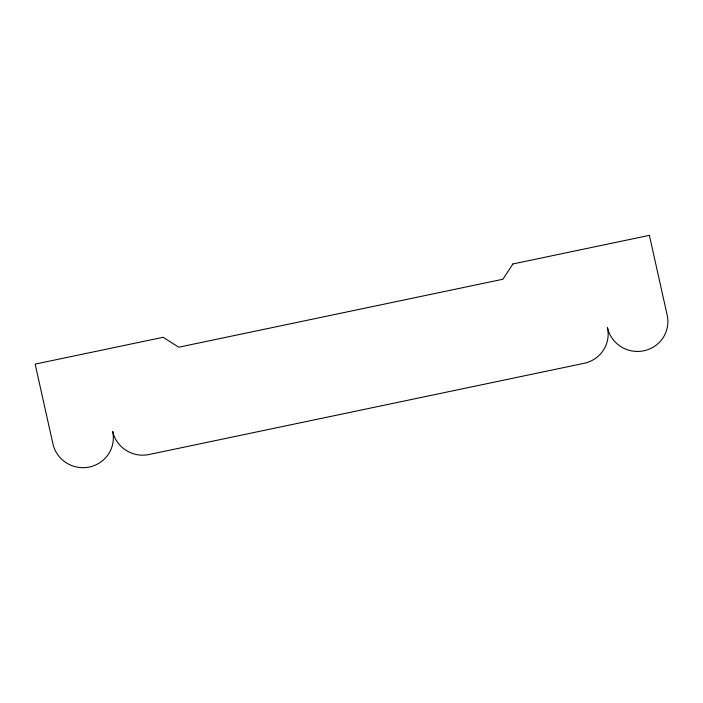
<?xml version="1.0" encoding="UTF-8"?>
<svg xmlns="http://www.w3.org/2000/svg" width="703" height="703" viewBox="0 0 703 703"><rect width="100%" height="100%" fill="white"/><g stroke="black" fill="none" stroke-linecap="round" stroke-linejoin="round"><path stroke-width="1.05" d="M512.891 263.968L502.9 279.249L178.72 347.203L163.114 337.291L35.15 364.119L52.936 443.892A30.589 30.036 9.9 0 0 89.343 467.02A30.589 30.036 9.9 0 0 112.647 431.37A30.589 30.036 9.9 0 0 149.062 454.507L584.149 363.302A30.589 30.036 9.9 0 0 607.454 327.651A30.589 30.036 9.9 0 0 643.86 350.788A30.589 30.036 9.9 0 0 667.173 315.137L649.387 235.356L512.891 263.968"/></g></svg>
